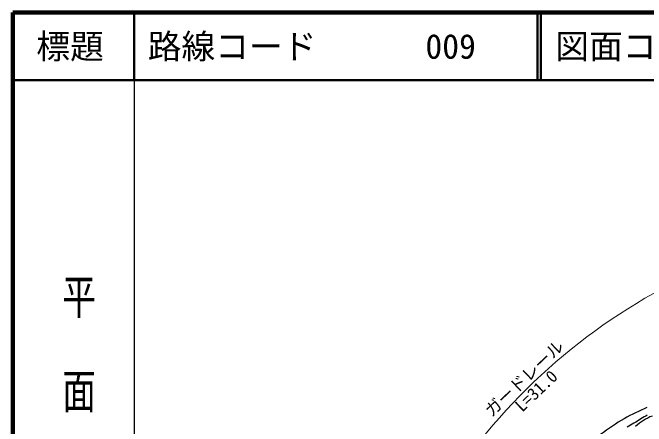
# Model space of a CAD drawing. Units: millimetres, scale not verified. Extents: x 40000 to 680000, y 20000 to 380000.
# Drawn here: x 40000 to 133870, y 318671 to 380000 of the extents above; entities that cross this region are included whole.
import ezdxf
from ezdxf.enums import TextEntityAlignment as Align

# ---------------------------------------------------------------- set-up
doc = ezdxf.new("R2010")
doc.units = ezdxf.units.MM
doc.header["$LTSCALE"] = 1000
for name, color, linetype, lineweight in [('M-BGD', 7, 'Continuous', 25), ('M-STR-HTXT', 7, 'Continuous', 13), ('M-TTL', 2, 'Continuous', 140), ('M-TTL-BAND', 7, 'Continuous', 25), ('M-TTL-LINE', 7, 'Continuous', 50)]:
    doc.layers.add(name, color=color, linetype=linetype, lineweight=lineweight)
doc.layers.add('M-TTL-TXT', color=7, linetype='Continuous')
doc.styles.add('@ＭＳ ゴシック', font='')
doc.styles.add('ＭＳ ゴシック', font='')
doc.styles.get('@ＭＳ ゴシック').set_extended_font_data('@MS Gothic')
doc.styles.get('ＭＳ ゴシック').set_extended_font_data('MS Gothic')

msp = doc.modelspace()

# ---------------------------------------------------------------- linework, layer by layer
at = {"layer": 'M-BGD'}
for points in [[(133946, 321468), (133530, 321280), (133113, 321089), (132695, 320894), (132275, 320693), (131854, 320484), (131431, 320267), (131006, 320039), (130579, 319800), (130149, 319549), (129716, 319282), (129280, 319004), (128843, 318714), (128403, 318414), (127961, 318104), (127517, 317782), (127070, 317448), (126621, 317103), (126170, 316745), (125716, 316375), (125259, 315993)], [(134010, 320316), (133788, 320193), (133553, 320061), (133305, 319917), (133053, 319765), (132547, 319453), (132296, 319301), (132044, 319154), (131542, 318866), (131293, 318721), (131048, 318572)]]:
    msp.add_lwpolyline(points, dxfattribs=at)
msp.add_arc((137710, 312664), 8099, 111.49657, 132.12221, dxfattribs=at)
at = {"layer": 'M-STR-HTXT'}
msp.add_arc((178373, 261150), 88604, 118.38209, 148.93328, dxfattribs=at)
at = {"layer": 'M-TTL'}
for p, q in [((40000, 380000), (40000, 20000)), ((680000, 380000), (40000, 380000))]:
    msp.add_line(p, q, dxfattribs=at)
at = {"layer": 'M-TTL-BAND'}
msp.add_line((58000, 370000), (58000, 20000), dxfattribs=at)
at = {"layer": 'M-TTL-LINE'}
for p, q in [((58000, 380000), (58000, 370000)), ((117750, 380000), (117750, 370000)), ((118250, 380000), (118250, 370000)), ((40000, 370000), (680000, 370000))]:
    msp.add_line(p, q, dxfattribs=at)

# ---------------------------------------------------------------- texts
at = {"layer": 'M-STR-HTXT', "style": 'ＭＳ ゴシック'}
for s, p in [('ガードレール', (116774, 324747)), ('L=31.0', (118568, 322865))]:
    msp.add_text(s, height=1833, rotation=43.623, dxfattribs=at).set_placement(p, align=Align.BOTTOM_CENTER)
at = {"layer": 'M-TTL-BAND', "style": '@ＭＳ ゴシック', "width": 1.4}
msp.add_text('平  面  図', height=3666, rotation=270, dxfattribs=at).set_placement((49777, 306475), align=Align.MIDDLE_RIGHT)
at = {"layer": 'M-TTL-TXT', "style": 'ＭＳ ゴシック'}
msp.add_text('標題', height=3666, dxfattribs=at).set_placement((48500, 375000), align=Align.MIDDLE_CENTER)
for s, p in [('路線コード', (60000, 375000)), ('009', (101142, 375000)), ('図面コード', (120380, 375000))]:
    msp.add_text(s, height=3666, dxfattribs=at).set_placement(p, align=Align.MIDDLE_LEFT)

doc.saveas('drawing.dxf')
